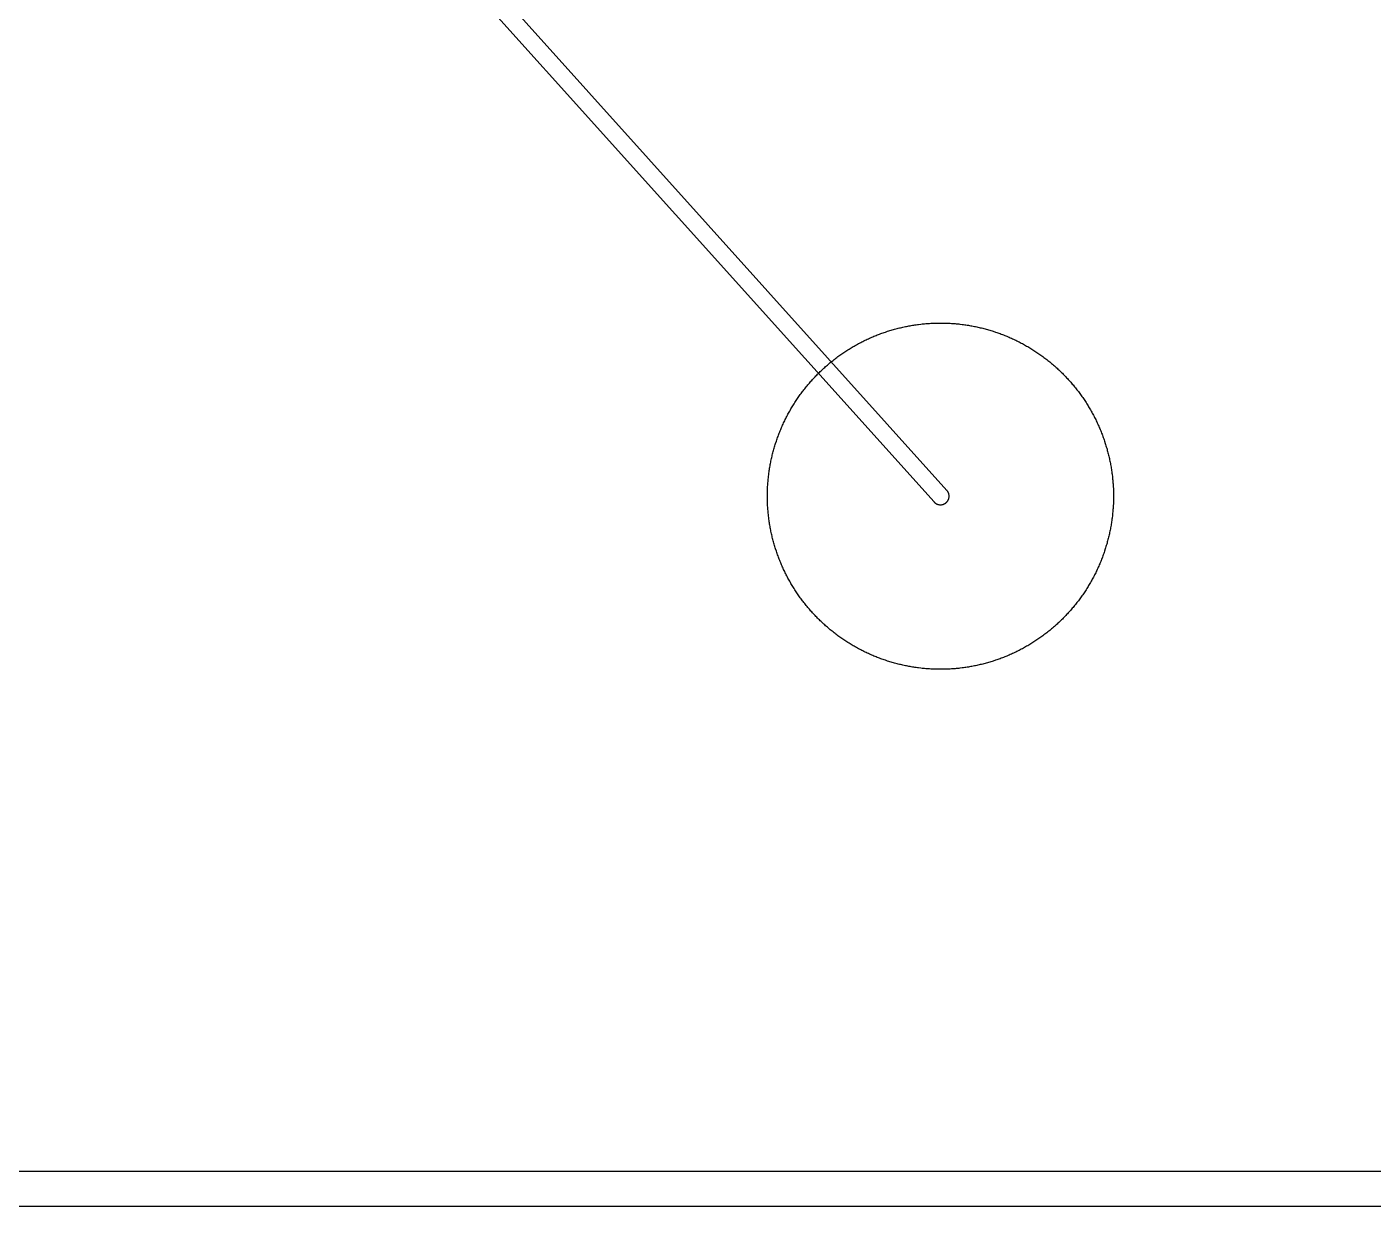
# Model space of a CAD drawing. Extents: x -44500 to 44500, y -47000 to 47000.
# Drawn here: x 4721 to 12500, y 25900 to 32710 of the extents above; entities that cross this region are included whole.
import ezdxf

# ---------------------------------------------------------------- set-up
doc = ezdxf.new("R2010")
doc.units = 0
doc.layers.add('Metal1', color=160, linetype='CONTINUOUS')
doc.layers.add('Poly', color=20, linetype='CONTINUOUS')

msp = doc.modelspace()

# ---------------------------------------------------------------- linework, layer by layer
at = {"layer": 'Metal1'}
for points in [[(12935.01, 26100), (-2958.58, 26100)], [(-3041.42, 25900), (13064.99, 25900)]]:
    msp.add_lwpolyline(points, dxfattribs=at)
at = {"layer": 'Poly'}
msp.add_lwpolyline([(5462.84, 34966.55), (9962.83, 29966.55), (9962.85, 29966.57), (9963.55, 29965.8), (9964.65, 29964.65), (9965.8, 29963.55), (9966.95, 29962.5), (9968.1, 29961.5), (9969.35, 29960.5), (9970.65, 29959.55), (9971.9, 29958.65), (9973.2, 29957.8), (9974.5, 29957), (9975.9, 29956.2), (9977.3, 29955.45), (9978.75, 29954.75), (9980.1, 29954.15), (9981.55, 29953.55), (9983.1, 29952.95), (9984.55, 29952.45), (9986.05, 29952), (9987.55, 29951.6), (9989.05, 29951.25), (9990.6, 29950.9), (9993.7, 29950.4), (9995.25, 29950.25), (9996.85, 29950.1), (10000, 29950), (10003.15, 29950.1), (10004.75, 29950.25), (10006.3, 29950.4), (10009.4, 29950.9), (10010.95, 29951.25), (10012.45, 29951.6), (10013.95, 29952), (10015.45, 29952.45), (10016.9, 29952.95), (10018.45, 29953.55), (10019.9, 29954.15), (10021.25, 29954.75), (10022.7, 29955.45), (10024.1, 29956.2), (10025.5, 29957), (10026.8, 29957.8), (10028.1, 29958.65), (10029.35, 29959.55), (10030.65, 29960.5), (10031.9, 29961.5), (10033.05, 29962.5), (10034.2, 29963.55), (10035.35, 29964.65), (10036.45, 29965.8), (10037.5, 29966.95), (10038.5, 29968.1), (10039.5, 29969.35), (10040.45, 29970.65), (10041.35, 29971.9), (10042.2, 29973.2), (10043, 29974.5), (10043.8, 29975.9), (10044.55, 29977.3), (10045.25, 29978.75), (10045.85, 29980.1), (10046.45, 29981.55), (10047.05, 29983.1), (10047.55, 29984.55), (10048, 29986.05), (10048.4, 29987.55), (10048.75, 29989.05), (10049.1, 29990.6), (10049.6, 29993.7), (10049.75, 29995.25), (10049.9, 29996.85), (10050, 30000), (10049.9, 30003.15), (10049.75, 30004.75), (10049.6, 30006.3), (10049.1, 30009.4), (10048.75, 30010.95), (10048.4, 30012.45), (10048, 30013.95), (10047.55, 30015.45), (10047.05, 30016.9), (10046.45, 30018.45), (10045.85, 30019.9), (10045.25, 30021.25), (10044.55, 30022.7), (10043.8, 30024.1), (10043, 30025.5), (10042.2, 30026.8), (10041.35, 30028.1), (10040.45, 30029.35), (10039.5, 30030.65), (10038.5, 30031.9), (10037.5, 30033.05), (10037.15, 30033.43), (10037.17, 30033.45), (5537.16, 35033.45)], dxfattribs=at)
msp.add_lwpolyline([(10999.9, 29985.9), (10999.6, 29971.8), (10999.1, 29957.7), (10998.4, 29943.65), (10997.95, 29936.6), (10997.5, 29929.6), (10997, 29922.6), (10996.4, 29915.55), (10995.8, 29908.55), (10995.1, 29901.5), (10994.4, 29894.5), (10993.65, 29887.5), (10991.95, 29873.5), (10991.05, 29866.55), (10990.05, 29859.55), (10989.05, 29852.6), (10988, 29845.65), (10986.9, 29838.7), (10985.7, 29831.7), (10984.5, 29824.8), (10983.25, 29817.85), (10981.95, 29810.95), (10980.6, 29804), (10979.2, 29797.15), (10977.75, 29790.25), (10976.25, 29783.4), (10974.7, 29776.5), (10973.1, 29769.65), (10971.45, 29762.8), (10969.75, 29755.95), (10968, 29749.1), (10966.2, 29742.3), (10964.35, 29735.5), (10962.5, 29728.75), (10960.55, 29721.95), (10958.55, 29715.15), (10956.55, 29708.45), (10954.45, 29701.7), (10952.35, 29695), (10947.95, 29681.6), (10945.65, 29674.9), (10943.35, 29668.25), (10941, 29661.65), (10938.6, 29655), (10936.15, 29648.4), (10933.65, 29641.85), (10931.1, 29635.25), (10928.5, 29628.7), (10925.9, 29622.25), (10923.2, 29615.7), (10920.45, 29609.15), (10917.7, 29602.75), (10914.85, 29596.25), (10912, 29589.85), (10909.1, 29583.45), (10906.15, 29577.05), (10903.15, 29570.7), (10900.1, 29564.35), (10897, 29558), (10893.85, 29551.65), (10890.65, 29545.35), (10887.45, 29539.1), (10884.2, 29532.9), (10880.9, 29526.7), (10877.5, 29520.45), (10874.15, 29514.35), (10870.7, 29508.2), (10867.2, 29502.05), (10863.65, 29495.95), (10860.1, 29489.9), (10856.45, 29483.8), (10852.85, 29477.85), (10849.15, 29471.85), (10845.35, 29465.8), (10841.6, 29459.9), (10837.75, 29453.95), (10833.9, 29448.1), (10830, 29442.25), (10826.05, 29436.45), (10822.05, 29430.6), (10818, 29424.8), (10813.95, 29419.1), (10809.85, 29413.4), (10805.7, 29407.7), (10801.5, 29402.05), (10797.25, 29396.4), (10793, 29390.8), (10788.7, 29385.25), (10784.35, 29379.7), (10779.95, 29374.2), (10775.5, 29368.7), (10771.05, 29363.25), (10766.55, 29357.85), (10762, 29352.45), (10757.4, 29347.05), (10752.8, 29341.8), (10748.15, 29336.5), (10743.45, 29331.25), (10738.7, 29326), (10733.95, 29320.8), (10729.2, 29315.7), (10724.3, 29310.55), (10719.45, 29305.5), (10714.55, 29300.45), (10709.6, 29295.4), (10704.6, 29290.4), (10699.55, 29285.45), (10694.5, 29280.55), (10689.45, 29275.7), (10684.3, 29270.8), (10679.2, 29266.05), (10674, 29261.3), (10668.75, 29256.55), (10663.5, 29251.85), (10658.2, 29247.2), (10652.95, 29242.6), (10647.55, 29238), (10642.15, 29233.45), (10636.75, 29228.95), (10631.3, 29224.5), (10625.8, 29220.05), (10620.3, 29215.65), (10614.75, 29211.3), (10609.2, 29207), (10603.6, 29202.75), (10597.95, 29198.5), (10592.3, 29194.3), (10586.6, 29190.15), (10580.9, 29186.05), (10575.2, 29182), (10569.4, 29177.95), (10563.55, 29173.95), (10557.75, 29170), (10551.9, 29166.1), (10546.05, 29162.25), (10540.1, 29158.4), (10534.2, 29154.65), (10528.15, 29150.85), (10522.15, 29147.15), (10516.2, 29143.55), (10510.1, 29139.9), (10504.05, 29136.35), (10497.95, 29132.8), (10491.8, 29129.3), (10485.65, 29125.85), (10479.55, 29122.5), (10473.3, 29119.1), (10467.1, 29115.8), (10460.9, 29112.55), (10454.65, 29109.35), (10448.35, 29106.15), (10442, 29103), (10435.65, 29099.9), (10429.3, 29096.85), (10422.95, 29093.85), (10416.55, 29090.9), (10410.15, 29088), (10403.75, 29085.15), (10397.25, 29082.3), (10390.85, 29079.55), (10384.3, 29076.8), (10377.75, 29074.1), (10371.3, 29071.5), (10364.75, 29068.9), (10358.15, 29066.35), (10351.6, 29063.85), (10345, 29061.4), (10338.35, 29059), (10331.75, 29056.65), (10325.1, 29054.35), (10318.4, 29052.05), (10305, 29047.65), (10298.3, 29045.55), (10291.55, 29043.45), (10284.85, 29041.45), (10278.05, 29039.45), (10271.25, 29037.5), (10264.5, 29035.65), (10257.7, 29033.8), (10250.9, 29032), (10244.05, 29030.25), (10237.2, 29028.55), (10230.35, 29026.9), (10223.5, 29025.3), (10216.6, 29023.75), (10209.75, 29022.25), (10202.85, 29020.8), (10196, 29019.4), (10189.05, 29018.05), (10182.15, 29016.75), (10175.2, 29015.5), (10168.3, 29014.3), (10161.3, 29013.1), (10154.35, 29012), (10147.4, 29010.95), (10140.45, 29009.95), (10133.45, 29008.95), (10126.5, 29008.05), (10112.5, 29006.35), (10105.5, 29005.6), (10098.5, 29004.9), (10091.45, 29004.2), (10084.45, 29003.6), (10077.4, 29003), (10070.4, 29002.5), (10063.4, 29002.05), (10056.35, 29001.6), (10042.3, 29000.9), (10028.2, 29000.4), (10014.1, 29000.1), (10000, 29000), (9985.9, 29000.1), (9971.8, 29000.4), (9957.7, 29000.9), (9943.65, 29001.6), (9936.6, 29002.05), (9929.6, 29002.5), (9922.6, 29003), (9915.55, 29003.6), (9908.55, 29004.2), (9901.5, 29004.9), (9894.5, 29005.6), (9887.5, 29006.35), (9873.5, 29008.05), (9866.55, 29008.95), (9859.55, 29009.95), (9852.6, 29010.95), (9845.65, 29012), (9838.7, 29013.1), (9831.7, 29014.3), (9824.8, 29015.5), (9817.85, 29016.75), (9810.95, 29018.05), (9804, 29019.4), (9797.15, 29020.8), (9790.25, 29022.25), (9783.4, 29023.75), (9776.5, 29025.3), (9769.65, 29026.9), (9762.8, 29028.55), (9755.95, 29030.25), (9749.1, 29032), (9742.3, 29033.8), (9735.5, 29035.65), (9728.75, 29037.5), (9721.95, 29039.45), (9715.15, 29041.45), (9708.45, 29043.45), (9701.7, 29045.55), (9695, 29047.65), (9681.6, 29052.05), (9674.9, 29054.35), (9668.25, 29056.65), (9661.65, 29059), (9655, 29061.4), (9648.4, 29063.85), (9641.85, 29066.35), (9635.25, 29068.9), (9628.7, 29071.5), (9622.25, 29074.1), (9615.7, 29076.8), (9609.15, 29079.55), (9602.75, 29082.3), (9596.25, 29085.15), (9589.85, 29088), (9583.45, 29090.9), (9577.05, 29093.85), (9570.7, 29096.85), (9564.35, 29099.9), (9558, 29103), (9551.65, 29106.15), (9545.35, 29109.35), (9539.1, 29112.55), (9532.9, 29115.8), (9526.7, 29119.1), (9520.45, 29122.5), (9514.35, 29125.85), (9508.2, 29129.3), (9502.05, 29132.8), (9495.95, 29136.35), (9489.9, 29139.9), (9483.8, 29143.55), (9477.85, 29147.15), (9471.85, 29150.85), (9465.8, 29154.65), (9459.9, 29158.4), (9453.95, 29162.25), (9448.1, 29166.1), (9442.25, 29170), (9436.45, 29173.95), (9430.6, 29177.95), (9424.8, 29182), (9419.1, 29186.05), (9413.4, 29190.15), (9407.7, 29194.3), (9402.05, 29198.5), (9396.4, 29202.75), (9390.8, 29207), (9385.25, 29211.3), (9379.7, 29215.65), (9374.2, 29220.05), (9368.7, 29224.5), (9363.25, 29228.95), (9357.85, 29233.45), (9352.45, 29238), (9347.05, 29242.6), (9341.8, 29247.2), (9336.5, 29251.85), (9331.25, 29256.55), (9326, 29261.3), (9320.8, 29266.05), (9315.7, 29270.8), (9310.55, 29275.7), (9305.5, 29280.55), (9300.45, 29285.45), (9295.4, 29290.4), (9290.4, 29295.4), (9285.45, 29300.45), (9280.55, 29305.5), (9275.7, 29310.55), (9270.8, 29315.7), (9266.05, 29320.8), (9261.3, 29326), (9256.55, 29331.25), (9251.85, 29336.5), (9247.2, 29341.8), (9242.6, 29347.05), (9238, 29352.45), (9233.45, 29357.85), (9228.95, 29363.25), (9224.5, 29368.7), (9220.05, 29374.2), (9215.65, 29379.7), (9211.3, 29385.25), (9207, 29390.8), (9202.75, 29396.4), (9198.5, 29402.05), (9194.3, 29407.7), (9190.15, 29413.4), (9186.05, 29419.1), (9182, 29424.8), (9177.95, 29430.6), (9173.95, 29436.45), (9170, 29442.25), (9166.1, 29448.1), (9162.25, 29453.95), (9158.4, 29459.9), (9154.65, 29465.8), (9150.85, 29471.85), (9147.15, 29477.85), (9143.55, 29483.8), (9139.9, 29489.9), (9136.35, 29495.95), (9132.8, 29502.05), (9129.3, 29508.2), (9125.85, 29514.35), (9122.5, 29520.45), (9119.1, 29526.7), (9115.8, 29532.9), (9112.55, 29539.1), (9109.35, 29545.35), (9106.15, 29551.65), (9103, 29558), (9099.9, 29564.35), (9096.85, 29570.7), (9093.85, 29577.05), (9090.9, 29583.45), (9088, 29589.85), (9085.15, 29596.25), (9082.3, 29602.75), (9079.55, 29609.15), (9076.8, 29615.7), (9074.1, 29622.25), (9071.5, 29628.7), (9068.9, 29635.25), (9066.35, 29641.85), (9063.85, 29648.4), (9061.4, 29655), (9059, 29661.65), (9056.65, 29668.25), (9054.35, 29674.9), (9052.05, 29681.6), (9047.65, 29695), (9045.55, 29701.7), (9043.45, 29708.45), (9041.45, 29715.15), (9039.45, 29721.95), (9037.5, 29728.75), (9035.65, 29735.5), (9033.8, 29742.3), (9032, 29749.1), (9030.25, 29755.95), (9028.55, 29762.8), (9026.9, 29769.65), (9025.3, 29776.5), (9023.75, 29783.4), (9022.25, 29790.25), (9020.8, 29797.15), (9019.4, 29804), (9018.05, 29810.95), (9016.75, 29817.85), (9015.5, 29824.8), (9014.3, 29831.7), (9013.1, 29838.7), (9012, 29845.65), (9010.95, 29852.6), (9009.95, 29859.55), (9008.95, 29866.55), (9008.05, 29873.5), (9006.35, 29887.5), (9005.6, 29894.5), (9004.9, 29901.5), (9004.2, 29908.55), (9003.6, 29915.55), (9003, 29922.6), (9002.5, 29929.6), (9002.05, 29936.6), (9001.6, 29943.65), (9000.9, 29957.7), (9000.4, 29971.8), (9000.1, 29985.9), (9000, 30000), (9000.1, 30014.1), (9000.4, 30028.2), (9000.9, 30042.3), (9001.6, 30056.35), (9002.05, 30063.4), (9002.5, 30070.4), (9003, 30077.4), (9003.6, 30084.45), (9004.2, 30091.45), (9004.9, 30098.5), (9005.6, 30105.5), (9006.35, 30112.5), (9008.05, 30126.5), (9008.95, 30133.45), (9009.95, 30140.45), (9010.95, 30147.4), (9012, 30154.35), (9013.1, 30161.3), (9014.3, 30168.3), (9015.5, 30175.2), (9016.75, 30182.15), (9018.05, 30189.05), (9019.4, 30196), (9020.8, 30202.85), (9022.25, 30209.75), (9023.75, 30216.6), (9025.3, 30223.5), (9026.9, 30230.35), (9028.55, 30237.2), (9030.25, 30244.05), (9032, 30250.9), (9033.8, 30257.7), (9035.65, 30264.5), (9037.5, 30271.25), (9039.45, 30278.05), (9041.45, 30284.85), (9043.45, 30291.55), (9045.55, 30298.3), (9047.65, 30305), (9052.05, 30318.4), (9054.35, 30325.1), (9056.65, 30331.75), (9059, 30338.35), (9061.4, 30345), (9063.85, 30351.6), (9066.35, 30358.15), (9068.9, 30364.75), (9071.5, 30371.3), (9074.1, 30377.75), (9076.8, 30384.3), (9079.55, 30390.85), (9082.3, 30397.25), (9085.15, 30403.75), (9088, 30410.15), (9090.9, 30416.55), (9093.85, 30422.95), (9096.85, 30429.3), (9099.9, 30435.65), (9103, 30442), (9106.15, 30448.35), (9109.35, 30454.65), (9112.55, 30460.9), (9115.8, 30467.1), (9119.1, 30473.3), (9122.5, 30479.55), (9125.85, 30485.65), (9129.3, 30491.8), (9132.8, 30497.95), (9136.35, 30504.05), (9139.9, 30510.1), (9143.55, 30516.2), (9147.15, 30522.15), (9150.85, 30528.15), (9154.65, 30534.2), (9158.4, 30540.1), (9162.25, 30546.05), (9166.1, 30551.9), (9170, 30557.75), (9173.95, 30563.55), (9177.95, 30569.4), (9182, 30575.2), (9186.05, 30580.9), (9190.15, 30586.6), (9194.3, 30592.3), (9198.5, 30597.95), (9202.75, 30603.6), (9207, 30609.2), (9211.3, 30614.75), (9215.65, 30620.3), (9220.05, 30625.8), (9224.5, 30631.3), (9228.95, 30636.75), (9233.45, 30642.15), (9238, 30647.55), (9242.6, 30652.95), (9247.2, 30658.2), (9251.85, 30663.5), (9256.55, 30668.75), (9261.3, 30674), (9266.05, 30679.2), (9270.8, 30684.3), (9275.7, 30689.45), (9280.55, 30694.5), (9285.45, 30699.55), (9290.4, 30704.6), (9295.4, 30709.6), (9300.45, 30714.55), (9305.5, 30719.45), (9310.55, 30724.3), (9315.7, 30729.2), (9320.8, 30733.95), (9326, 30738.7), (9331.25, 30743.45), (9336.5, 30748.15), (9341.8, 30752.8), (9347.05, 30757.4), (9352.45, 30762), (9357.85, 30766.55), (9363.25, 30771.05), (9368.7, 30775.5), (9374.2, 30779.95), (9379.7, 30784.35), (9385.25, 30788.7), (9390.8, 30793), (9396.4, 30797.25), (9402.05, 30801.5), (9407.7, 30805.7), (9413.4, 30809.85), (9419.1, 30813.95), (9424.8, 30818), (9430.6, 30822.05), (9436.45, 30826.05), (9442.25, 30830), (9448.1, 30833.9), (9453.95, 30837.75), (9459.9, 30841.6), (9465.8, 30845.35), (9471.85, 30849.15), (9477.85, 30852.85), (9483.8, 30856.45), (9489.9, 30860.1), (9495.95, 30863.65), (9502.05, 30867.2), (9508.2, 30870.7), (9514.35, 30874.15), (9520.45, 30877.5), (9526.7, 30880.9), (9532.9, 30884.2), (9539.1, 30887.45), (9545.35, 30890.65), (9551.65, 30893.85), (9558, 30897), (9564.35, 30900.1), (9570.7, 30903.15), (9577.05, 30906.15), (9583.45, 30909.1), (9589.85, 30912), (9596.25, 30914.85), (9602.75, 30917.7), (9609.15, 30920.45), (9615.7, 30923.2), (9622.25, 30925.9), (9628.7, 30928.5), (9635.25, 30931.1), (9641.85, 30933.65), (9648.4, 30936.15), (9655, 30938.6), (9661.65, 30941), (9668.25, 30943.35), (9674.9, 30945.65), (9681.6, 30947.95), (9695, 30952.35), (9701.7, 30954.45), (9708.45, 30956.55), (9715.15, 30958.55), (9721.95, 30960.55), (9728.75, 30962.5), (9735.5, 30964.35), (9742.3, 30966.2), (9749.1, 30968), (9755.95, 30969.75), (9762.8, 30971.45), (9769.65, 30973.1), (9776.5, 30974.7), (9783.4, 30976.25), (9790.25, 30977.75), (9797.15, 30979.2), (9804, 30980.6), (9810.95, 30981.95), (9817.85, 30983.25), (9824.8, 30984.5), (9831.7, 30985.7), (9838.7, 30986.9), (9845.65, 30988), (9852.6, 30989.05), (9859.55, 30990.05), (9866.55, 30991.05), (9873.5, 30991.95), (9887.5, 30993.65), (9894.5, 30994.4), (9901.5, 30995.1), (9908.55, 30995.8), (9915.55, 30996.4), (9922.6, 30997), (9929.6, 30997.5), (9936.6, 30997.95), (9943.65, 30998.4), (9957.7, 30999.1), (9971.8, 30999.6), (9985.9, 30999.9), (10000, 31000), (10014.1, 30999.9), (10028.2, 30999.6), (10042.3, 30999.1), (10056.35, 30998.4), (10063.4, 30997.95), (10070.4, 30997.5), (10077.4, 30997), (10084.45, 30996.4), (10091.45, 30995.8), (10098.5, 30995.1), (10105.5, 30994.4), (10112.5, 30993.65), (10126.5, 30991.95), (10133.45, 30991.05), (10140.45, 30990.05), (10147.4, 30989.05), (10154.35, 30988), (10161.3, 30986.9), (10168.3, 30985.7), (10175.2, 30984.5), (10182.15, 30983.25), (10189.05, 30981.95), (10196, 30980.6), (10202.85, 30979.2), (10209.75, 30977.75), (10216.6, 30976.25), (10223.5, 30974.7), (10230.35, 30973.1), (10237.2, 30971.45), (10244.05, 30969.75), (10250.9, 30968), (10257.7, 30966.2), (10264.5, 30964.35), (10271.25, 30962.5), (10278.05, 30960.55), (10284.85, 30958.55), (10291.55, 30956.55), (10298.3, 30954.45), (10305, 30952.35), (10318.4, 30947.95), (10325.1, 30945.65), (10331.75, 30943.35), (10338.35, 30941), (10345, 30938.6), (10351.6, 30936.15), (10358.15, 30933.65), (10364.75, 30931.1), (10371.3, 30928.5), (10377.75, 30925.9), (10384.3, 30923.2), (10390.85, 30920.45), (10397.25, 30917.7), (10403.75, 30914.85), (10410.15, 30912), (10416.55, 30909.1), (10422.95, 30906.15), (10429.3, 30903.15), (10435.65, 30900.1), (10442, 30897), (10448.35, 30893.85), (10454.65, 30890.65), (10460.9, 30887.45), (10467.1, 30884.2), (10473.3, 30880.9), (10479.55, 30877.5), (10485.65, 30874.15), (10491.8, 30870.7), (10497.95, 30867.2), (10504.05, 30863.65), (10510.1, 30860.1), (10516.2, 30856.45), (10522.15, 30852.85), (10528.15, 30849.15), (10534.2, 30845.35), (10540.1, 30841.6), (10546.05, 30837.75), (10551.9, 30833.9), (10557.75, 30830), (10563.55, 30826.05), (10569.4, 30822.05), (10575.2, 30818), (10580.9, 30813.95), (10586.6, 30809.85), (10592.3, 30805.7), (10597.95, 30801.5), (10603.6, 30797.25), (10609.2, 30793), (10614.75, 30788.7), (10620.3, 30784.35), (10625.8, 30779.95), (10631.3, 30775.5), (10636.75, 30771.05), (10642.15, 30766.55), (10647.55, 30762), (10652.95, 30757.4), (10658.2, 30752.8), (10663.5, 30748.15), (10668.75, 30743.45), (10674, 30738.7), (10679.2, 30733.95), (10684.3, 30729.2), (10689.45, 30724.3), (10694.5, 30719.45), (10699.55, 30714.55), (10704.6, 30709.6), (10709.6, 30704.6), (10714.55, 30699.55), (10719.45, 30694.5), (10724.3, 30689.45), (10729.2, 30684.3), (10733.95, 30679.2), (10738.7, 30674), (10743.45, 30668.75), (10748.15, 30663.5), (10752.8, 30658.2), (10757.4, 30652.95), (10762, 30647.55), (10766.55, 30642.15), (10771.05, 30636.75), (10775.5, 30631.3), (10779.95, 30625.8), (10784.35, 30620.3), (10788.7, 30614.75), (10793, 30609.2), (10797.25, 30603.6), (10801.5, 30597.95), (10805.7, 30592.3), (10809.85, 30586.6), (10813.95, 30580.9), (10818, 30575.2), (10822.05, 30569.4), (10826.05, 30563.55), (10830, 30557.75), (10833.9, 30551.9), (10837.75, 30546.05), (10841.6, 30540.1), (10845.35, 30534.2), (10849.15, 30528.15), (10852.85, 30522.15), (10856.45, 30516.2), (10860.1, 30510.1), (10863.65, 30504.05), (10867.2, 30497.95), (10870.7, 30491.8), (10874.15, 30485.65), (10877.5, 30479.55), (10880.9, 30473.3), (10884.2, 30467.1), (10887.45, 30460.9), (10890.65, 30454.65), (10893.85, 30448.35), (10897, 30442), (10900.1, 30435.65), (10903.15, 30429.3), (10906.15, 30422.95), (10909.1, 30416.55), (10912, 30410.15), (10914.85, 30403.75), (10917.7, 30397.25), (10920.45, 30390.85), (10923.2, 30384.3), (10925.9, 30377.75), (10928.5, 30371.3), (10931.1, 30364.75), (10933.65, 30358.15), (10936.15, 30351.6), (10938.6, 30345), (10941, 30338.35), (10943.35, 30331.75), (10945.65, 30325.1), (10947.95, 30318.4), (10952.35, 30305), (10954.45, 30298.3), (10956.55, 30291.55), (10958.55, 30284.85), (10960.55, 30278.05), (10962.5, 30271.25), (10964.35, 30264.5), (10966.2, 30257.7), (10968, 30250.9), (10969.75, 30244.05), (10971.45, 30237.2), (10973.1, 30230.35), (10974.7, 30223.5), (10976.25, 30216.6), (10977.75, 30209.75), (10979.2, 30202.85), (10980.6, 30196), (10981.95, 30189.05), (10983.25, 30182.15), (10984.5, 30175.2), (10985.7, 30168.3), (10986.9, 30161.3), (10988, 30154.35), (10989.05, 30147.4), (10990.05, 30140.45), (10991.05, 30133.45), (10991.95, 30126.5), (10993.65, 30112.5), (10994.4, 30105.5), (10995.1, 30098.5), (10995.8, 30091.45), (10996.4, 30084.45), (10997, 30077.4), (10997.5, 30070.4), (10997.95, 30063.4), (10998.4, 30056.35), (10999.1, 30042.3), (10999.6, 30028.2), (10999.9, 30014.1), (11000, 30000)], close=True, dxfattribs=at)

doc.saveas('drawing.dxf')
